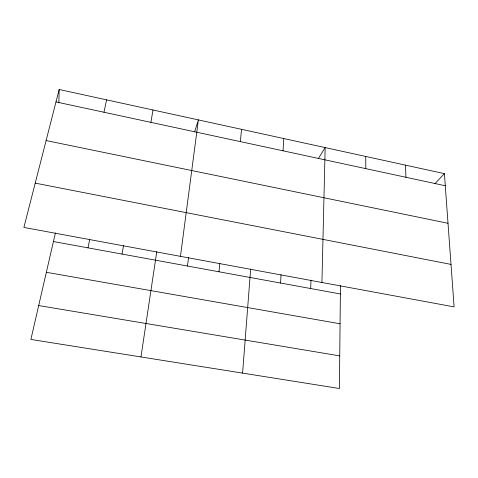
<?xml version="1.0" encoding="UTF-8"?>
<svg xmlns="http://www.w3.org/2000/svg" width="478" height="478" viewBox="0 0 478 478"><rect width="100%" height="100%" fill="white"/><g stroke="black" fill="none" stroke-linecap="round" stroke-linejoin="round"><path stroke-width="0.72" d="M340.455 285.623L339.404 388.506L30.885 339.44L55.406 232.953M58.842 102.872L59.164 89.494L444.397 173.634L454.1 306.894L23.9 227.432L59.164 89.494M321.927 282.48L325.16 147.588L318.258 158.726M310.694 288.539L310.963 280.174M280.58 283.042L281.04 274.647M283.06 150.815L283.777 138.548M242.585 373.109L250.669 269.036M240.374 141.625L241.533 129.323M218.984 271.785L219.838 263.336M187.478 266.031L188.541 257.552M180.451 256.351L198.4 119.9L194.612 131.838M140.974 356.952L156.766 251.685M150.887 122.356L153.002 109.988M122.015 254.069L123.515 245.537M88 247.855L89.733 239.299M103.965 112.252L106.6 99.854M434.962 183.672L444.397 173.634M38.688 305.55L339.739 355.889M46.342 272.299L340.061 323.773M53.428 241.539L340.366 293.964M35.223 183.128L451.005 264.406M46.109 140.55L448.011 223.292M55.986 101.916L445.281 185.751M405.446 165.125L405.953 177.284M365.706 156.443L365.819 168.638"/></g></svg>
